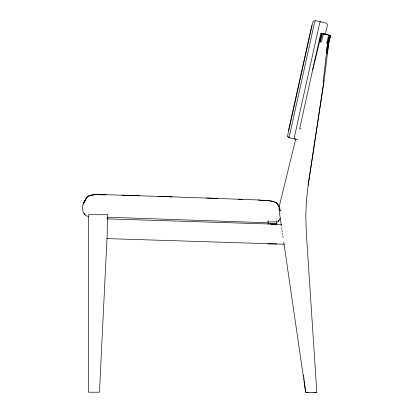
<?xml version="1.0" encoding="UTF-8"?>
<svg xmlns="http://www.w3.org/2000/svg" width="413" height="413" viewBox="0 0 413 413"><rect width="100%" height="100%" fill="white"/><g stroke="black" fill="none" stroke-linecap="round" stroke-linejoin="round"><path stroke-width="0.62" d="M107.225 219.236L107.246 217.305M107.359 219.236L107.411 217.305M308.088 185.427L323.962 81.144L323.281 81.201L323.296 80.886L327.54 43.67L329.595 35.466L330.658 35.503L328.603 43.711L324.138 79.967L308.165 185.447L306.42 200.651L305.77 215.937L306.224 231.228L316.802 392.345L313.808 392.309M277.825 221.905L280.391 218.203M297.835 139.651L289.296 137.761L289.296 136.62L314.5 22.756L315.258 20.65L325.795 22.983L326.76 23.505L327.344 24.465L327.38 25.611L325.232 34.238L320.787 33.252L299.652 128.68L301.242 129.032M326.404 53.401L327.442 43.649L329.497 35.441M327.432 53.437L328.511 43.685L330.565 35.477M279.105 209.474L279.4 205.772L295.801 138.732M288.548 130.446L311.789 25.621M312.662 69.807L313.276 67.298M313.586 66.049L314.195 63.54M314.505 62.291L321.619 33.407L329.595 35.466M321.629 33.422L319.574 41.625L320.39 41.863L321.381 42.121L323.436 33.912M320.39 41.863L322.445 33.654M328.696 35.244L326.642 43.448L328.511 43.685M320.049 22.018L320.251 21.755L319.492 23.866L294.495 136.636L294.288 138.866L294.237 138.551M85.956 198.767L85.682 199.464C89.156 192.107 99.827 195.617 106.296 194.693L172.102 196.841M83.127 204.234L85.708 199.391C81.247 204.275 80.958 215.142 88.64 216.577M86.203 198.255L86.704 197.342M85.914 198.865L83.725 203.113L84.65 201.503L84.164 202.37M84.928 200.945L86.369 197.848L87.349 196.696M315.088 20.918L315.264 20.65M278.15 221.538L279.379 219.948M87.195 196.825C92.879 193.583 100.023 195.039 106.291 194.693M314.174 20.712L313.24 21.342L312.724 22.364L287.727 135.134L287.763 136.28L288.336 137.24L289.301 137.761L289.255 137.446M88.666 195.927L88 196.252M281.026 210.398L279.167 210.713L281.392 226.004M92.579 195.075L91.036 195.297M316.786 392.35L305.635 392.288L283.716 241.93M268.109 221.9L276.824 221.9M268.109 223.629L276.824 223.629M270.598 224.264L276.824 224.264L276.824 220.718M276.824 243.964L268.109 243.964L268.109 243.691M308.63 392.329L305.62 392.293L304.288 380.755M106.998 218.875L281.774 224.398M107.008 238.6L284.32 244.202M122.202 195.189L139.692 195.752M158.034 196.366L218.018 198.457M107.292 217.223L268.083 222.803M206.603 198.049L242.431 199.36M279.018 207.156L278.569 206.087L278.945 206.985C276.478 198.498 264.97 201.327 258.332 199.975L238.275 199.205M258.337 199.975C264.206 200.419 270.35 200.31 275.91 202.463M279.043 208.235L279.906 208.276L280.014 210.553M322.408 33.448L330.658 35.503M271.991 201.301L273.52 201.632M276.416 202.752L277.252 203.423M275.843 202.427L276.488 202.793M277.102 203.284L278.589 206.159L278.197 205.08M83.994 213.165L85.114 214.868M287.763 136.28L288.341 137.245M278.011 204.502L277.706 203.976M278.383 205.519L278.945 206.985M281.671 227.914L281.857 229.189M282.043 230.464L282.229 231.739M282.507 233.65L282.693 234.925M282.879 236.2L283.065 237.475M303.627 374.989L303.777 376.31M303.994 378.189L304.144 379.506M279.214 208.24L279.333 210.671M268.109 220.718L268.109 224.264M107.571 214.724L107.153 235.369L99.45 392.205L88.552 392.205L88.552 214.724L107.571 214.724M107.499 217.305L107.442 219.236L107.494 217.305M321.779 33.468L319.724 41.677L321.779 33.468M84.273 202.241L84.149 202.489L84.846 201.663L84.149 202.489L84.278 202.241"/></g></svg>
